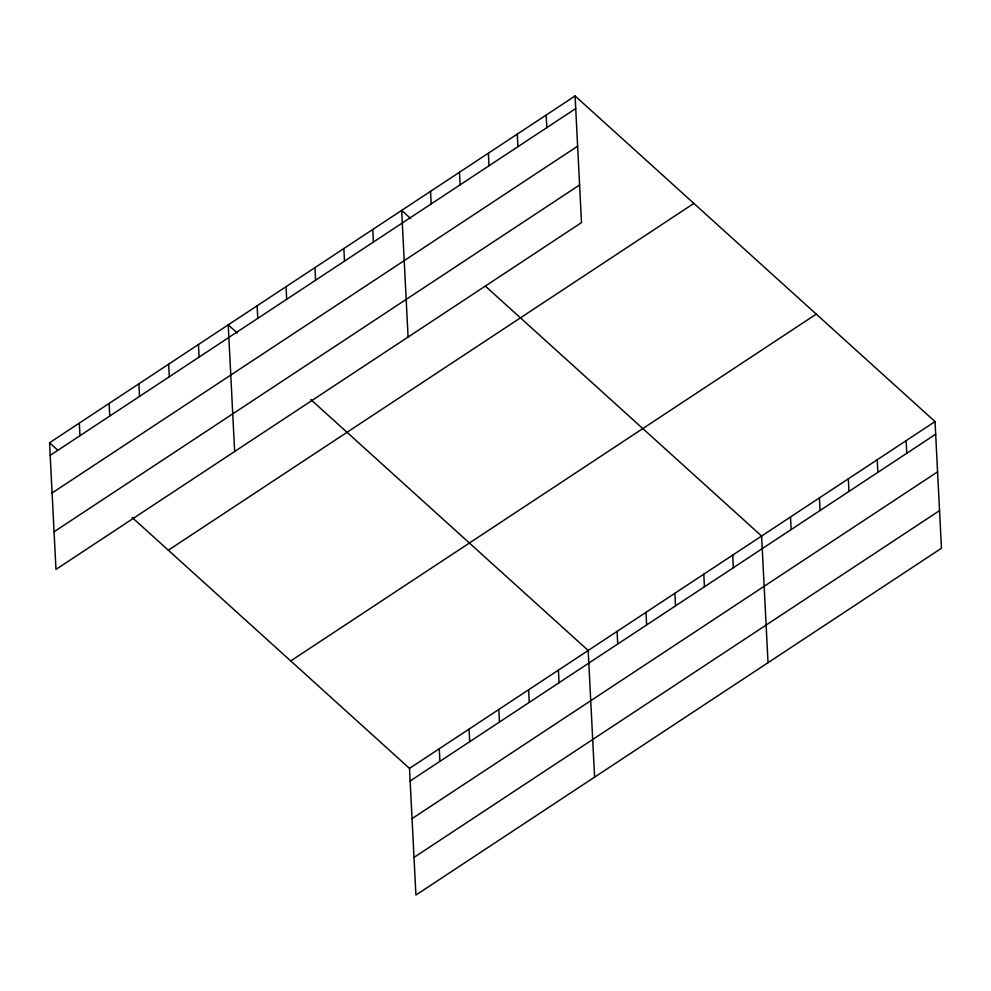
<?xml version="1.0" encoding="UTF-8"?>
<svg xmlns="http://www.w3.org/2000/svg" width="991" height="991" viewBox="0 0 991 991"><rect width="100%" height="100%" fill="white"/><g stroke="black" fill="none" stroke-linecap="round" stroke-linejoin="round"><path stroke-width="1.49" d="M575.09 95.954L581.506 222.603L55.967 569.404L49.55 442.754L575.09 95.954L935.033 421.596L941.45 548.246L415.91 895.046L409.494 768.397L132.137 517.463M50.194 455.352L575.721 108.552M52.089 492.985L577.629 146.197M54.059 531.771L579.599 184.97M168.334 550.216L693.873 203.415M290.71 660.935L816.25 314.135M409.494 768.397L935.033 421.596M410.138 780.995L935.677 434.207M412.045 818.628L937.585 471.84M414.003 857.413L939.542 510.613M410.708 218.59L401.665 210.402L408.081 337.051M485.379 286.139L761.608 536.044L768.025 662.694M237.283 333.026L228.227 324.837L234.644 451.487M310.815 399.559L588.183 650.48L594.6 777.13M49.55 442.754L57.466 449.914M906.133 440.673L906.765 453.271M877.221 459.75L877.865 472.348M848.321 478.826L848.965 491.425M819.421 497.891L820.053 510.501M790.508 516.968L791.152 529.566M732.708 555.121L733.34 567.719M703.796 574.185L704.44 586.796M674.896 593.262L675.528 605.86M645.983 612.339L646.628 624.937M617.083 631.416L617.727 644.014M546.177 115.03L546.821 127.628M558.404 670.139L559.035 682.737M517.277 134.107L517.921 146.705M528.624 689.786L529.256 702.396M488.377 153.171L489.009 165.782M498.832 709.445L499.476 722.043M459.465 172.248L460.109 184.846M469.053 729.091L469.697 741.689M430.565 191.325L431.209 203.923M439.273 748.75L439.917 761.348M372.752 229.478L373.396 242.077M343.852 248.543L344.484 261.153M314.952 267.62L315.584 280.218M286.04 286.696L286.684 299.294M257.14 305.773L257.771 318.371M198.448 344.496L199.092 357.094M168.668 364.143L169.312 376.741M138.889 383.802L139.533 396.4M109.109 403.448L109.753 416.047M79.33 423.095L79.974 435.706"/></g></svg>
